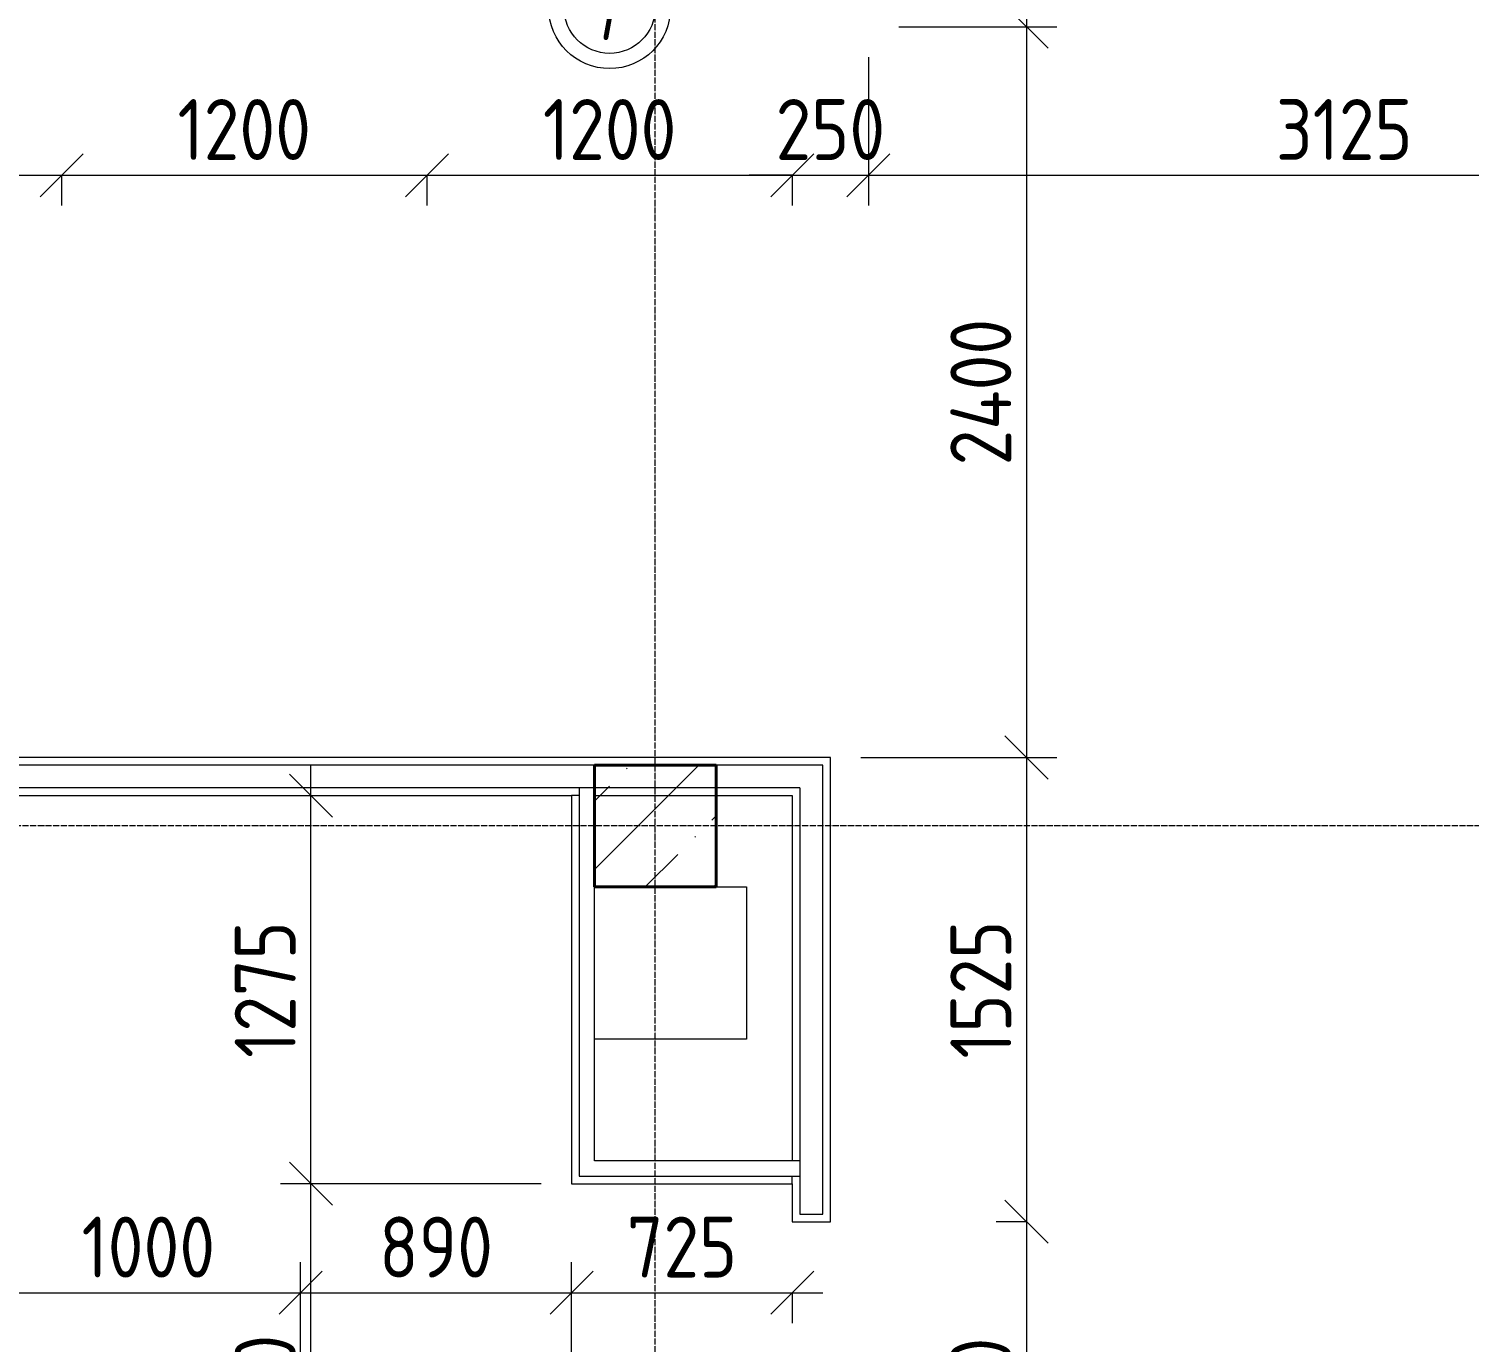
# Model space of a CAD drawing. Header units: millimetres. Extents: x -56773 to 225775, y -262288 to 26541.
# Drawn here: x -15648 to -10918, y -148888 to -144575 of the extents above; entities that cross this region are included whole.
import ezdxf

# ---------------------------------------------------------------- set-up
doc = ezdxf.new("R2010")
doc.units = ezdxf.units.MM
doc.linetypes.add('ADSK_Линия сетки', pattern=[25, 20, -2.5, 0, -2.5])
for name, color, linetype, lineweight in [('Марки дверей', 7, 'Continuous', 20), ('Несущие колонны', 7, 'Continuous', 18), ('Оси', 7, 'Continuous', 9), ('Перекрытие', 7, 'Continuous', 18), ('Размеры', 7, 'Continuous', 9), ('Стены внутренние', 7, 'Continuous', 18), ('Стены штриховка', 7, 'Continuous', 9)]:
    doc.layers.add(name, color=color, linetype=linetype, lineweight=lineweight)
doc.styles.add('GOST Common_3', font='', dxfattribs={"width": 0.9, "height": 200})
doc.styles.add('GOST Common_B', font='', dxfattribs={"width": 0.8, "height": 200})
doc.styles.get('GOST Common_3').set_extended_font_data('GOST Common')
doc.styles.get('GOST Common_B').set_extended_font_data('GOST Common', bold=True)
doc.dimstyles.new('ADSK_Основной_2_0_1', dxfattribs={"dimscale": 304.8, "dimtxt": 201.142999, "dimasz": 0.463911, "dimexe": 0.328084, "dimexo": 0.328084, "dimgap": 0.164042, "dimtad": 1, "dimdec": 3, "dimrnd": 0.001, "dimdsep": 46, "dimtxsty": 'GOST Common_3', "dimblk1": 'OBLIQUE', "dimblk2": 'OBLIQUE', "dimsah": 1, "dimcen": 0.09, "dimdle": 0.328084, "dimazin": 2, "dimtfac": 1, "dimtdec": 4, "dimtix": 1, "dimtmove": 1, "dimatfit": 3, "dimfxl": 1, "dimtvp": 1, "dimtolj": 1, "dimtzin": 0, "dimlwd": 20, "dimlwe": 20, "dimarcsym": 2})
doc.dimstyles.new('ADSK_Основной_2_0_2', dxfattribs={"dimscale": 304.8, "dimtxt": 201.142999, "dimasz": 0.463911, "dimexe": 0.328084, "dimexo": 0.328084, "dimgap": 0.164042, "dimtad": 1, "dimdec": 3, "dimrnd": 0.001, "dimdsep": 46, "dimtxsty": 'GOST Common_3', "dimblk1": 'OBLIQUE', "dimblk2": 'OBLIQUE', "dimsah": 1, "dimcen": 0.09, "dimdle": 0.328084, "dimazin": 2, "dimtfac": 1, "dimtdec": 4, "dimtix": 1, "dimtmove": 0, "dimatfit": 3, "dimfxl": 1, "dimtvp": 1, "dimtolj": 1, "dimtzin": 0, "dimlwd": 20, "dimlwe": 20, "dimarcsym": 2})

# ---------------------------------------------------------------- blocks, each defined once
blk = doc.blocks.new('ADSK_КолоннаЖБ_Прямоугольная - 400x400 мм-1807142-Кладочный план 3-го этажа')
at = {"layer": 'Несущие колонны', "lineweight": 40}
for p, q in [((-200, 200), (200, 200)), ((-200, -200), (-200, 200)), ((200, 200), (200, -200)), ((200, -200), (-200, -200))]:
    blk.add_line(p, q, dxfattribs=at)
blk = doc.blocks.new('_Oblique')
at = {"color": 0, "linetype": 'ByBlock', "lineweight": -2}
blk.add_line((-0.5, -0.5), (0.5, 0.5), dxfattribs=at)
blk = doc.blocks.new('*D5335')
at = {"layer": 'Defpoints', "color": 0, "transparency": 16777216}
for p in [(-12271.5, -140717.8), (-12890.6, -144567.8), (-12371.5, -144567.8)]:
    blk.add_point(p, dxfattribs=at)
at = {"layer": 'Размеры', "color": 0, "lineweight": 20, "transparency": 16777216}
for p, q in [((-12371.5, -140617.8), (-12371.5, -144667.8)), ((-12371.5, -140717.8), (-12471.5, -140717.8)), ((-12790.6, -144567.8), (-12271.5, -144567.8))]:
    blk.add_line(p, q, dxfattribs=at)
at = {"layer": 'Размеры', "color": 0, "lineweight": 20, "transparency": 16777216, "xscale": 141.4, "yscale": 141.4, "zscale": 141.4}
for p, rotation in [((-12371.5, -140717.8), 90), ((-12371.5, -144567.8), 270)]:
    blk.add_blockref('_Oblique', p, dxfattribs=dict(at, rotation=rotation))
at = {"layer": 'Размеры', "color": 0, "lineweight": 9, "transparency": 16777216, "insert": (-12521.5, -142642.8), "char_height": 200, "width": 605.475, "attachment_point": 5, "rotation": 90, "style": 'GOST Common_3'}
blk.add_mtext('\\A1;3850', dxfattribs=at)
blk = doc.blocks.new('*D5336')
at = {"layer": 'Defpoints', "color": 0, "transparency": 16777216}
for p in [(-12890.6, -144567.8), (-13015.6, -146967.8), (-12371.5, -146967.8)]:
    blk.add_point(p, dxfattribs=at)
at = {"layer": 'Размеры', "color": 0, "lineweight": 20, "transparency": 16777216}
for p, q in [((-12371.5, -144467.8), (-12371.5, -147067.8)), ((-12790.6, -144567.8), (-12271.5, -144567.8)), ((-12915.6, -146967.8), (-12271.5, -146967.8))]:
    blk.add_line(p, q, dxfattribs=at)
at = {"layer": 'Размеры', "color": 0, "lineweight": 20, "transparency": 16777216, "xscale": 141.4, "yscale": 141.4, "zscale": 141.4}
for p, rotation in [((-12371.5, -144567.8), 90), ((-12371.5, -146967.8), 270)]:
    blk.add_blockref('_Oblique', p, dxfattribs=dict(at, rotation=rotation))
at = {"layer": 'Размеры', "color": 0, "lineweight": 9, "transparency": 16777216, "insert": (-12521.5, -145767.8), "char_height": 200, "width": 625.93, "attachment_point": 5, "rotation": 90, "style": 'GOST Common_3'}
blk.add_mtext('\\A1;2400', dxfattribs=at)
blk = doc.blocks.new('*D5337')
at = {"layer": 'Defpoints', "color": 0, "transparency": 16777216}
for p in [(-13015.6, -146967.8), (-12371.5, -148492.8), (-12271.5, -148492.8)]:
    blk.add_point(p, dxfattribs=at)
at = {"layer": 'Размеры', "color": 0, "lineweight": 20, "transparency": 16777216}
for p, q in [((-12371.5, -146867.8), (-12371.5, -148592.8)), ((-12915.6, -146967.8), (-12271.5, -146967.8)), ((-12371.5, -148492.8), (-12471.5, -148492.8))]:
    blk.add_line(p, q, dxfattribs=at)
at = {"layer": 'Размеры', "color": 0, "lineweight": 20, "transparency": 16777216, "xscale": 141.4, "yscale": 141.4, "zscale": 141.4}
for p, rotation in [((-12371.5, -146967.8), 90), ((-12371.5, -148492.8), 270)]:
    blk.add_blockref('_Oblique', p, dxfattribs=dict(at, rotation=rotation))
at = {"layer": 'Размеры', "color": 0, "lineweight": 9, "transparency": 16777216, "insert": (-12521.5, -147730.3), "char_height": 200, "width": 560.473, "attachment_point": 5, "rotation": 90, "style": 'GOST Common_3'}
blk.add_mtext('\\A1;1525', dxfattribs=at)
blk = doc.blocks.new('*D5338')
at = {"layer": 'Defpoints', "color": 0, "transparency": 16777216}
for p in [(-12271.5, -148492.8), (-12371.5, -149692.8), (-12271.5, -149692.8)]:
    blk.add_point(p, dxfattribs=at)
at = {"layer": 'Размеры', "color": 0, "lineweight": 20, "transparency": 16777216}
for p, q in [((-12371.5, -148392.8), (-12371.5, -149792.8)), ((-12371.5, -148492.8), (-12471.5, -148492.8)), ((-12371.5, -149692.8), (-12471.5, -149692.8))]:
    blk.add_line(p, q, dxfattribs=at)
at = {"layer": 'Размеры', "color": 0, "lineweight": 20, "transparency": 16777216, "xscale": 141.4, "yscale": 141.4, "zscale": 141.4}
for p, rotation in [((-12371.5, -148492.8), 90), ((-12371.5, -149692.8), 270)]:
    blk.add_blockref('_Oblique', p, dxfattribs=dict(at, rotation=rotation))
at = {"layer": 'Размеры', "color": 0, "lineweight": 9, "transparency": 16777216, "insert": (-12521.5, -149092.8), "char_height": 200, "width": 560.473, "attachment_point": 5, "rotation": 90, "style": 'GOST Common_3'}
blk.add_mtext('\\A1;1200', dxfattribs=at)
blk = doc.blocks.new('*D5587')
at = {"layer": 'Defpoints', "color": 0, "transparency": 16777216}
for p in [(-16440.6, -144955.4), (-15540.6, -144955.4), (-15540.6, -145055.4)]:
    blk.add_point(p, dxfattribs=at)
at = {"layer": 'Размеры', "color": 0, "lineweight": 20, "transparency": 16777216}
for p, q in [((-16540.6, -145055.4), (-15440.6, -145055.4)), ((-16440.6, -145055.4), (-16440.6, -145155.4)), ((-15540.6, -145055.4), (-15540.6, -145155.4))]:
    blk.add_line(p, q, dxfattribs=at)
at = {"layer": 'Размеры', "color": 0, "lineweight": 20, "transparency": 16777216, "xscale": 141.4, "yscale": 141.4, "zscale": 141.4, "rotation": 180}
blk.add_blockref('_Oblique', (-16440.6, -145055.4), dxfattribs=at)
at = {"layer": 'Размеры', "color": 0, "lineweight": 20, "transparency": 16777216, "xscale": 141.4, "yscale": 141.4, "zscale": 141.4}
blk.add_blockref('_Oblique', (-15540.6, -145055.4), dxfattribs=at)
at = {"layer": 'Размеры', "color": 0, "lineweight": 9, "transparency": 16777216, "insert": (-15990.6, -144905.4), "char_height": 200, "width": 454.106, "attachment_point": 5, "style": 'GOST Common_3'}
blk.add_mtext('\\A1;900', dxfattribs=at)
blk = doc.blocks.new('*D5588')
at = {"layer": 'Defpoints', "color": 0, "transparency": 16777216}
for p in [(-15540.6, -144955.4), (-14340.6, -144955.4), (-14340.6, -145055.4)]:
    blk.add_point(p, dxfattribs=at)
at = {"layer": 'Размеры', "color": 0, "lineweight": 20, "transparency": 16777216}
for p, q in [((-15640.6, -145055.4), (-14240.6, -145055.4)), ((-15540.6, -145055.4), (-15540.6, -145155.4)), ((-14340.6, -145055.4), (-14340.6, -145155.4))]:
    blk.add_line(p, q, dxfattribs=at)
at = {"layer": 'Размеры', "color": 0, "lineweight": 20, "transparency": 16777216, "xscale": 141.4, "yscale": 141.4, "zscale": 141.4, "rotation": 180}
blk.add_blockref('_Oblique', (-15540.6, -145055.4), dxfattribs=at)
at = {"layer": 'Размеры', "color": 0, "lineweight": 20, "transparency": 16777216, "xscale": 141.4, "yscale": 141.4, "zscale": 141.4}
blk.add_blockref('_Oblique', (-14340.6, -145055.4), dxfattribs=at)
at = {"layer": 'Размеры', "color": 0, "lineweight": 9, "transparency": 16777216, "insert": (-14940.6, -144905.4), "char_height": 200, "width": 560.473, "attachment_point": 5, "style": 'GOST Common_3'}
blk.add_mtext('\\A1;1200', dxfattribs=at)
blk = doc.blocks.new('*D5589')
at = {"layer": 'Defpoints', "color": 0, "transparency": 16777216}
for p in [(-14340.6, -144955.4), (-13140.6, -144955.4), (-13140.6, -145055.4)]:
    blk.add_point(p, dxfattribs=at)
at = {"layer": 'Размеры', "color": 0, "lineweight": 20, "transparency": 16777216}
for p, q in [((-14440.6, -145055.4), (-13040.6, -145055.4)), ((-14340.6, -145055.4), (-14340.6, -145155.4)), ((-13140.6, -145055.4), (-13140.6, -145155.4))]:
    blk.add_line(p, q, dxfattribs=at)
at = {"layer": 'Размеры', "color": 0, "lineweight": 20, "transparency": 16777216, "xscale": 141.4, "yscale": 141.4, "zscale": 141.4, "rotation": 180}
blk.add_blockref('_Oblique', (-14340.6, -145055.4), dxfattribs=at)
at = {"layer": 'Размеры', "color": 0, "lineweight": 20, "transparency": 16777216, "xscale": 141.4, "yscale": 141.4, "zscale": 141.4}
blk.add_blockref('_Oblique', (-13140.6, -145055.4), dxfattribs=at)
at = {"layer": 'Размеры', "color": 0, "lineweight": 9, "transparency": 16777216, "insert": (-13740.6, -144905.4), "char_height": 200, "width": 560.473, "attachment_point": 5, "style": 'GOST Common_3'}
blk.add_mtext('\\A1;1200', dxfattribs=at)
blk = doc.blocks.new('*D5590')
at = {"layer": 'Defpoints', "color": 0, "transparency": 16777216}
for p in [(-12890.6, -144567.8), (-13140.6, -144955.4), (-12890.6, -145055.4)]:
    blk.add_point(p, dxfattribs=at)
at = {"layer": 'Размеры', "color": 0, "lineweight": 20, "transparency": 16777216}
for p, q in [((-12890.6, -144667.8), (-12890.6, -145155.4)), ((-13140.6, -145055.4), (-13282, -145055.4)), ((-13140.6, -145055.4), (-13140.6, -145155.4)), ((-13140.6, -145055.4), (-12890.6, -145055.4)), ((-12890.6, -145055.4), (-12749.2, -145055.4))]:
    blk.add_line(p, q, dxfattribs=at)
at = {"layer": 'Размеры', "color": 0, "lineweight": 20, "transparency": 16777216, "xscale": 141.4, "yscale": 141.4, "zscale": 141.4}
blk.add_blockref('_Oblique', (-13140.6, -145055.4), dxfattribs=at)
at = {"layer": 'Размеры', "color": 0, "lineweight": 20, "transparency": 16777216, "xscale": 141.4, "yscale": 141.4, "zscale": 141.4, "rotation": 180}
blk.add_blockref('_Oblique', (-12890.6, -145055.4), dxfattribs=at)
at = {"layer": 'Размеры', "color": 0, "lineweight": 9, "transparency": 16777216, "insert": (-13015.6, -144905.4), "char_height": 200, "width": 454.106, "attachment_point": 5, "style": 'GOST Common_3'}
blk.add_mtext('\\A1;250', dxfattribs=at)
blk = doc.blocks.new('*D5591')
at = {"layer": 'Defpoints', "color": 0, "transparency": 16777216}
for p in [(-12890.6, -144567.8), (-9765.6, -144955.4), (-9765.6, -145055.4)]:
    blk.add_point(p, dxfattribs=at)
at = {"layer": 'Размеры', "color": 0, "lineweight": 20, "transparency": 16777216}
for p, q in [((-12890.6, -144667.8), (-12890.6, -145155.4)), ((-12990.6, -145055.4), (-9665.6, -145055.4)), ((-9765.6, -145055.4), (-9765.6, -145155.4))]:
    blk.add_line(p, q, dxfattribs=at)
at = {"layer": 'Размеры', "color": 0, "lineweight": 20, "transparency": 16777216, "xscale": 141.4, "yscale": 141.4, "zscale": 141.4, "rotation": 180}
blk.add_blockref('_Oblique', (-12890.6, -145055.4), dxfattribs=at)
at = {"layer": 'Размеры', "color": 0, "lineweight": 20, "transparency": 16777216, "xscale": 141.4, "yscale": 141.4, "zscale": 141.4}
blk.add_blockref('_Oblique', (-9765.6, -145055.4), dxfattribs=at)
at = {"layer": 'Размеры', "color": 0, "lineweight": 9, "transparency": 16777216, "insert": (-11328.1, -144905.4), "char_height": 200, "width": 560.473, "attachment_point": 5, "style": 'GOST Common_3'}
blk.add_mtext('\\A1;3125', dxfattribs=at)
blk = doc.blocks.new('*D5610')
at = {"layer": 'Defpoints', "color": 0, "transparency": 16777216}
for p in [(-14721.8, -148367.8), (-13865.6, -148367.8), (-13865.6, -149817.8)]:
    blk.add_point(p, dxfattribs=at)
at = {"layer": 'Размеры', "color": 0, "lineweight": 20, "transparency": 16777216}
for p, q in [((-14721.8, -149917.8), (-14721.8, -148267.8)), ((-13965.6, -148367.8), (-14821.8, -148367.8)), ((-13965.6, -149817.8), (-14821.8, -149817.8))]:
    blk.add_line(p, q, dxfattribs=at)
at = {"layer": 'Размеры', "color": 0, "lineweight": 20, "transparency": 16777216, "xscale": 141.4, "yscale": 141.4, "zscale": 141.4}
for p, rotation in [((-14721.8, -148367.8), 90), ((-14721.8, -149817.8), 270)]:
    blk.add_blockref('_Oblique', p, dxfattribs=dict(at, rotation=rotation))
at = {"layer": 'Размеры', "color": 0, "lineweight": 9, "transparency": 16777216, "insert": (-14871.8, -149092.8), "char_height": 200, "width": 580.928, "attachment_point": 5, "rotation": 90, "style": 'GOST Common_3'}
blk.add_mtext('\\A1;1450', dxfattribs=at)
blk = doc.blocks.new('*D5611')
at = {"layer": 'Defpoints', "color": 0, "transparency": 16777216}
for p in [(-14821.8, -147092.8), (-14721.8, -147092.8), (-13865.6, -148367.8)]:
    blk.add_point(p, dxfattribs=at)
at = {"layer": 'Размеры', "color": 0, "lineweight": 20, "transparency": 16777216}
for p, q in [((-14721.8, -148467.8), (-14721.8, -146992.8)), ((-14721.8, -147092.8), (-14621.8, -147092.8)), ((-13965.6, -148367.8), (-14821.8, -148367.8))]:
    blk.add_line(p, q, dxfattribs=at)
at = {"layer": 'Размеры', "color": 0, "lineweight": 20, "transparency": 16777216, "xscale": 141.4, "yscale": 141.4, "zscale": 141.4}
for p, rotation in [((-14721.8, -147092.8), 90), ((-14721.8, -148367.8), 270)]:
    blk.add_blockref('_Oblique', p, dxfattribs=dict(at, rotation=rotation))
at = {"layer": 'Размеры', "color": 0, "lineweight": 9, "transparency": 16777216, "insert": (-14871.8, -147730.3), "char_height": 200, "width": 560.473, "attachment_point": 5, "rotation": 90, "style": 'GOST Common_3'}
blk.add_mtext('\\A1;1275', dxfattribs=at)
blk = doc.blocks.new('*D5619')
at = {"layer": 'Defpoints', "color": 0, "transparency": 16777216}
for p in [(-14755.6, -148725.8), (-15755.6, -149692.8), (-14755.6, -149692.8)]:
    blk.add_point(p, dxfattribs=at)
at = {"layer": 'Размеры', "color": 0, "lineweight": 20, "transparency": 16777216}
for p, q in [((-15755.6, -149592.8), (-15755.6, -148625.8)), ((-14755.6, -149592.8), (-14755.6, -148625.8)), ((-15855.6, -148725.8), (-14655.6, -148725.8))]:
    blk.add_line(p, q, dxfattribs=at)
at = {"layer": 'Размеры', "color": 0, "lineweight": 20, "transparency": 16777216, "xscale": 141.4, "yscale": 141.4, "zscale": 141.4, "rotation": 180}
blk.add_blockref('_Oblique', (-15755.6, -148725.8), dxfattribs=at)
at = {"layer": 'Размеры', "color": 0, "lineweight": 20, "transparency": 16777216, "xscale": 141.4, "yscale": 141.4, "zscale": 141.4}
blk.add_blockref('_Oblique', (-14755.6, -148725.8), dxfattribs=at)
at = {"layer": 'Размеры', "color": 0, "lineweight": 9, "transparency": 16777216, "insert": (-15255.6, -148575.8), "char_height": 200, "width": 560.473, "attachment_point": 5, "style": 'GOST Common_3'}
blk.add_mtext('\\A1;1000', dxfattribs=at)
blk = doc.blocks.new('*D5620')
at = {"layer": 'Defpoints', "color": 0, "transparency": 16777216}
for p in [(-13865.6, -148725.8), (-14755.6, -149692.8), (-13865.6, -149817.8)]:
    blk.add_point(p, dxfattribs=at)
at = {"layer": 'Размеры', "color": 0, "lineweight": 20, "transparency": 16777216}
for p, q in [((-14755.6, -149592.8), (-14755.6, -148625.8)), ((-13865.6, -149717.8), (-13865.6, -148625.8)), ((-14855.6, -148725.8), (-13765.6, -148725.8))]:
    blk.add_line(p, q, dxfattribs=at)
at = {"layer": 'Размеры', "color": 0, "lineweight": 20, "transparency": 16777216, "xscale": 141.4, "yscale": 141.4, "zscale": 141.4, "rotation": 180}
blk.add_blockref('_Oblique', (-14755.6, -148725.8), dxfattribs=at)
at = {"layer": 'Размеры', "color": 0, "lineweight": 20, "transparency": 16777216, "xscale": 141.4, "yscale": 141.4, "zscale": 141.4}
blk.add_blockref('_Oblique', (-13865.6, -148725.8), dxfattribs=at)
at = {"layer": 'Размеры', "color": 0, "lineweight": 9, "transparency": 16777216, "insert": (-14310.6, -148575.8), "char_height": 200, "width": 454.106, "attachment_point": 5, "style": 'GOST Common_3'}
blk.add_mtext('\\A1;890', dxfattribs=at)
blk = doc.blocks.new('*D5621')
at = {"layer": 'Defpoints', "color": 0, "transparency": 16777216}
for p in [(-13140.6, -148625.8), (-13140.6, -148725.8), (-13865.6, -149817.8)]:
    blk.add_point(p, dxfattribs=at)
at = {"layer": 'Размеры', "color": 0, "lineweight": 20, "transparency": 16777216}
for p, q in [((-13865.6, -149717.8), (-13865.6, -148625.8)), ((-13965.6, -148725.8), (-13040.6, -148725.8)), ((-13140.6, -148725.8), (-13140.6, -148825.8))]:
    blk.add_line(p, q, dxfattribs=at)
at = {"layer": 'Размеры', "color": 0, "lineweight": 20, "transparency": 16777216, "xscale": 141.4, "yscale": 141.4, "zscale": 141.4, "rotation": 180}
blk.add_blockref('_Oblique', (-13865.6, -148725.8), dxfattribs=at)
at = {"layer": 'Размеры', "color": 0, "lineweight": 20, "transparency": 16777216, "xscale": 141.4, "yscale": 141.4, "zscale": 141.4}
blk.add_blockref('_Oblique', (-13140.6, -148725.8), dxfattribs=at)
at = {"layer": 'Размеры', "color": 0, "lineweight": 9, "transparency": 16777216, "insert": (-13503.1, -148575.8), "char_height": 200, "width": 454.106, "attachment_point": 5, "style": 'GOST Common_3'}
blk.add_mtext('\\A1;725', dxfattribs=at)
blk = doc.blocks.new('М_двери1 - Марка экземпляра 2-3719212-Кладочный план 3-го этажа')
at = {"layer": 'Марки дверей'}
for radius in [2, 1.5]:
    blk.add_circle((0, 0), radius, dxfattribs=at)

msp = doc.modelspace()

# ---------------------------------------------------------------- hatches: boundary and pattern name
at = {"layer": 'Несущие колонны', "lineweight": 9}
h = msp.add_hatch(dxfattribs=at)
h.set_pattern_fill('FP_1', color=256, style=0, pattern_type=2)
h.set_pattern_definition([(45, (9.36, -150597.75), (-224.5064, 224.5064), []), (45, (233.87, -150597.75), (-224.5064, 224.5064), [396.875, -79.375, 3.353, -76.022])])
h.paths.add_polyline_path([(-13790.6385, -147392.7816), (-13390.6385, -147392.7816), (-13390.6385, -146992.7816), (-13790.6385, -146992.7816)])

# ---------------------------------------------------------------- linework, layer by layer
for p, q in [((-13390.6385, -146992.7816), (-13790.6385, -146992.7816)), ((-13790.6385, -146992.7816), (-13790.6385, -147392.7816)), ((-13390.6385, -147392.7816), (-13390.6385, -146992.7816)), ((-13790.6385, -147392.7816), (-13390.6385, -147392.7816))]:
    msp.add_line(p, q, dxfattribs=at)
at = {"layer": 'Оси', "linetype": 'ADSK_Линия сетки', "lineweight": 5}
for p, q in [((-13590.6385, -161571.6329), (-13590.6385, -126096.8365)), ((62587.9153, -147192.7816), (-25230.7352, -147192.7816))]:
    msp.add_line(p, q, dxfattribs=at)
at = {"layer": 'Перекрытие'}
for p, q in [((-13390.6385, -147392.7816), (-13290.6385, -147392.7816)), ((-13290.6385, -147392.7816), (-13290.6385, -147892.7816)), ((-13290.6385, -147892.7816), (-13790.6385, -147892.7816))]:
    msp.add_line(p, q, dxfattribs=at)
at = {"layer": 'Стены внутренние', "lineweight": 5}
for p, q in [((-13015.6385, -146967.7816), (-19540.6385, -146967.7816)), ((-13015.6385, -148492.7816), (-13015.6385, -146967.7816)), ((-19540.6385, -147092.7816), (-13865.6385, -147092.7816)), ((-13865.6385, -147092.7816), (-13865.6385, -148367.7816)), ((-13790.6385, -147092.7816), (-13140.6385, -147092.7816)), ((-13790.6385, -148292.7816), (-13790.6385, -147092.7816)), ((-13140.6385, -147092.7816), (-13140.6385, -148292.7816)), ((-13140.6385, -148292.7816), (-13790.6385, -148292.7816)), ((-13865.6385, -148367.7816), (-13140.6385, -148367.7816)), ((-13140.6385, -148367.7816), (-13140.6385, -148492.7816)), ((-13140.6385, -148492.7816), (-13015.6385, -148492.7816))]:
    msp.add_line(p, q, dxfattribs=at)
at = {"layer": 'Стены штриховка', "lineweight": 9}
for p, q in [((-13040.6385, -146992.7816), (-19540.6385, -146992.7816)), ((-13040.6385, -148467.7816), (-13040.6385, -146992.7816)), ((-13115.6385, -147067.7816), (-19540.6385, -147067.7816)), ((-13840.6385, -147067.7816), (-13840.6385, -148342.7816)), ((-13790.6385, -147067.7816), (-13790.6385, -147092.7816)), ((-13115.6385, -147067.7816), (-13115.6385, -148467.7816)), ((-13840.6385, -147092.7816), (-13865.6385, -147092.7816)), ((-13115.6385, -148292.7816), (-13140.6385, -148292.7816)), ((-13840.6385, -148342.7816), (-13115.6385, -148342.7816)), ((-13140.6385, -148367.7816), (-13140.6385, -148342.7816)), ((-13115.6385, -148467.7816), (-13040.6385, -148467.7816))]:
    msp.add_line(p, q, dxfattribs=at)

# ---------------------------------------------------------------- block references
at = {"layer": 'Марки дверей', "lineweight": 5, "xscale": 99.99999999999993, "yscale": 99.99999999999993, "zscale": 99.99999999999993}
msp.add_blockref('М_двери1 - Марка экземпляра 2-3719212-Кладочный план 3-го этажа', (-13740.6385, -144505.2816), dxfattribs=at)
at = {"layer": 'Несущие колонны', "lineweight": 40, "rotation": 89.9999999999999}
msp.add_blockref('ADSK_КолоннаЖБ_Прямоугольная - 400x400 мм-1807142-Кладочный план 3-го этажа', (-13590.6385, -147192.7816), dxfattribs=at)

# ---------------------------------------------------------------- texts
at = {"layer": 'Марки дверей', "lineweight": 5, "insert": (-13804.6959, -144411.6227), "char_height": 200, "width": 147.5105, "attachment_point": 1, "style": 'GOST Common_B'}
msp.add_mtext('\\fGOST Common|b1|i0|c204|p34|;\\W.8;7', dxfattribs=at)

# ---------------------------------------------------------------- dimensions: what is measured, and where the dimension line sits
at = {"layer": 'Размеры', "lineweight": 9}
for base, p1, p2, dimstyle, override, picture, middle in [((-12371.4865, -144567.7816), (-12271.5016, -140717.7816), (-12890.6385, -144567.7816), 'ADSK_Основной_2_0_1', {"dimpost": '<>', "dimfxl": 3899.465414}, '*D5335', (-12521.4865, -142642.7816)), ((-12371.4865, -146967.7816), (-12890.6385, -144567.7816), (-13015.6385, -146967.7816), 'ADSK_Основной_2_0_1', {"dimpost": '<>', "dimfxl": 2403.253004}, '*D5336', (-12521.4865, -145767.7816)), ((-12371.4865, -148492.7816), (-13015.6385, -146967.7816), (-12271.5016, -148492.7816), 'ADSK_Основной_2_0_1', {"dimpost": '<>', "dimfxl": 1696.8691}, '*D5337', (-12521.4865, -147730.2816)), ((-14721.7773, -147092.7816), (-13865.6385, -148367.7816), (-14821.7622, -147092.7816), 'ADSK_Основной_2_0_2', {"dimpost": '<>', "dimfxl": 1593.674244}, '*D5611', (-14871.7773, -147730.2816)), ((-14721.7773, -148367.7816), (-13865.6385, -149817.7816), (-13865.6385, -148367.7816), 'ADSK_Основной_2_0_2', {"dimpost": '<>', "dimfxl": 1450}, '*D5610', (-14871.7773, -149092.7816)), ((-12371.4865, -149692.7816), (-12271.5016, -148492.7816), (-12271.5016, -149692.7816), 'ADSK_Основной_2_0_1', {"dimpost": '<>', "dimfxl": 1200}, '*D5338', (-12521.4865, -149092.7816))]:
    dim = msp.add_linear_dim(base=base, p1=p1, p2=p2, angle=90, dimstyle=dimstyle, override=override, dxfattribs=at)
    dim.commit()
    dim.dimension.update_dxf_attribs({"geometry": picture, "text_midpoint": middle})
for base, p1, p2, override, picture, middle in [((-12890.6385, -145055.364), (-13140.6385, -144955.3791), (-12890.6385, -144567.7816), {"dimpost": '<>', "dimfxl": 461.22861}, '*D5590', (-13015.6385, -144905.364)), ((-9765.6385, -145055.364), (-12890.6385, -144567.7816), (-9765.6385, -144955.3791), {"dimpost": '<>', "dimfxl": 3148.945352}, '*D5591', (-11328.1385, -144905.364)), ((-15540.6385, -145055.364), (-16440.6385, -144955.3791), (-15540.6385, -144955.3791), {"dimpost": '<>', "dimfxl": 900}, '*D5587', (-15990.6385, -144905.364)), ((-14340.6385, -145055.364), (-15540.6385, -144955.3791), (-14340.6385, -144955.3791), {"dimpost": '<>', "dimfxl": 1200}, '*D5588', (-14940.6385, -144905.364)), ((-13140.6385, -145055.364), (-14340.6385, -144955.3791), (-13140.6385, -144955.3791), {"dimpost": '<>', "dimfxl": 1200}, '*D5589', (-13740.6385, -144905.364)), ((-14755.6385, -148725.8062), (-15755.6385, -149692.7816), (-14755.6385, -149692.7816), {"dimpost": '<>', "dimfxl": 1000}, '*D5619', (-15255.6385, -148575.8062)), ((-13865.6385, -148725.8062), (-14755.6385, -149692.7816), (-13865.6385, -149817.7816), {"dimpost": '<>', "dimfxl": 898.735222}, '*D5620', (-14310.6385, -148575.8062)), ((-13140.6385, -148725.8062), (-13865.6385, -149817.7816), (-13140.6385, -148625.8213), {"dimpost": '<>', "dimfxl": 1395.132401}, '*D5621', (-13503.1385, -148575.8062))]:
    dim = msp.add_linear_dim(base=base, p1=p1, p2=p2, dimstyle='ADSK_Основной_2_0_2', override=override, dxfattribs=at)
    dim.commit()
    dim.dimension.update_dxf_attribs({"geometry": picture, "text_midpoint": middle})

doc.saveas('drawing.dxf')
